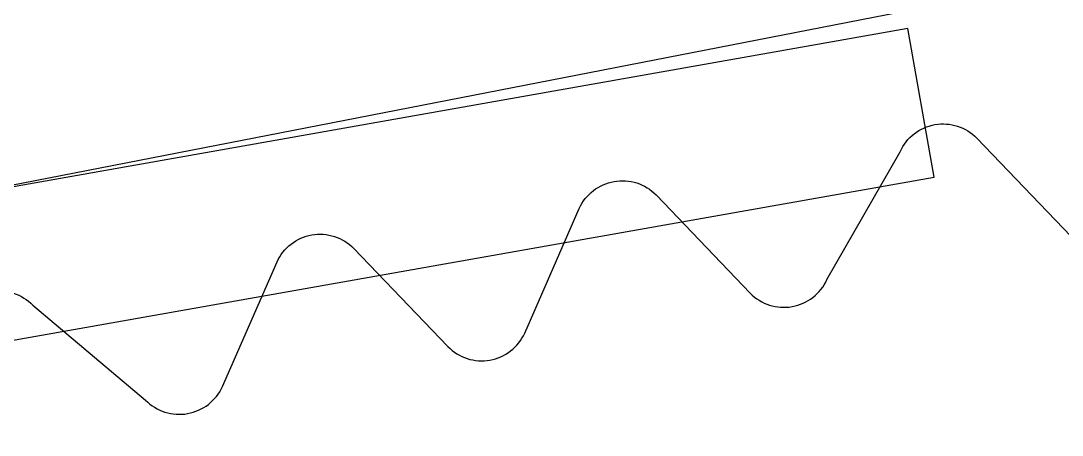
# Model space of a CAD drawing. Header units: millimetres. Extents: x -65527 to 8894748, y -37603 to 223697.
# Drawn here: x -31366.71 to -31359.99, y 101076.59 to 101079.27 of the extents above; entities that cross this region are included whole.
import ezdxf

# ---------------------------------------------------------------- set-up
doc = ezdxf.new("R2010")
doc.units = ezdxf.units.MM
doc.header["$LTSCALE"] = 10
doc.layers.add('Архитектура', color=251, linetype='Continuous')

msp = doc.modelspace()

# ---------------------------------------------------------------- linework, layer by layer
at = {"layer": 'Архитектура', "lineweight": 25, "transparency": 33554684}
msp.add_line((-29312.7544, 101478.8704), (-31367.4683, 101078.0702), dxfattribs=at)
msp.add_line((-29312.7544, 101478.8704), (-31367.4683, 101078.0702), dxfattribs=at)
msp.add_line((-29312.7544, 101478.8704), (-31367.4683, 101078.0702), dxfattribs=at)
msp.add_line((-29312.7544, 101478.8704), (-31367.4683, 101078.0702), dxfattribs=at)
msp.add_line((-29312.7544, 101478.8704), (-31367.4683, 101078.0702), dxfattribs=at)
msp.add_line((-29312.7544, 101478.8704), (-31367.4683, 101078.0702), dxfattribs=at)
msp.add_line((-29312.7544, 101478.8704), (-31367.4683, 101078.0702), dxfattribs=at)
msp.add_line((-29312.7544, 101478.8704), (-31367.4683, 101078.0702), dxfattribs=at)
msp.add_line((-29312.7544, 101478.8704), (-31367.4683, 101078.0702), dxfattribs=at)
msp.add_line((-29312.7544, 101478.8704), (-31367.4683, 101078.0702), dxfattribs=at)
msp.add_line((-29312.7544, 101478.8704), (-31367.4683, 101078.0702), dxfattribs=at)
msp.add_line((-29312.7544, 101478.8704), (-31367.4683, 101078.0702), dxfattribs=at)
msp.add_line((-29312.7544, 101478.8704), (-31367.4683, 101078.0702), dxfattribs=at)
msp.add_line((-29312.7544, 101478.8704), (-31367.4683, 101078.0702), dxfattribs=at)
msp.add_line((-29312.7544, 101478.8704), (-31367.4683, 101078.0702), dxfattribs=at)
msp.add_line((-29312.7544, 101478.8704), (-31367.4683, 101078.0702), dxfattribs=at)
msp.add_line((-29312.7544, 101478.8704), (-31367.4683, 101078.0702), dxfattribs=at)
msp.add_line((-29312.7544, 101478.8704), (-31367.4683, 101078.0702), dxfattribs=at)
msp.add_line((-29312.7544, 101478.8704), (-31367.4683, 101078.0702), dxfattribs=at)
msp.add_line((-29312.7544, 101478.8704), (-31367.4683, 101078.0702), dxfattribs=at)
msp.add_line((-29312.7544, 101478.8704), (-31367.4683, 101078.0702), dxfattribs=at)
msp.add_line((-29312.7544, 101478.8704), (-31367.4683, 101078.0702), dxfattribs=at)
msp.add_line((-29312.7544, 101478.8704), (-31367.4683, 101078.0702), dxfattribs=at)
msp.add_line((-29312.7544, 101478.8704), (-31367.4683, 101078.0702), dxfattribs=at)
msp.add_line((-29312.7544, 101478.8704), (-31367.4683, 101078.0702), dxfattribs=at)
msp.add_line((-29312.7544, 101478.8704), (-31367.4683, 101078.0702), dxfattribs=at)
msp.add_line((-29312.7544, 101478.8704), (-31367.4683, 101078.0702), dxfattribs=at)
msp.add_line((-29312.7544, 101478.8704), (-31367.4683, 101078.0702), dxfattribs=at)
msp.add_line((-29312.7544, 101478.8704), (-31367.4683, 101078.0702), dxfattribs=at)
msp.add_line((-29312.7544, 101478.8704), (-31367.4683, 101078.0702), dxfattribs=at)
msp.add_line((-29312.7544, 101478.8704), (-31367.4683, 101078.0702), dxfattribs=at)
msp.add_line((-29312.7544, 101478.8704), (-31367.4683, 101078.0702), dxfattribs=at)
msp.add_line((-29312.7544, 101478.8704), (-31367.4683, 101078.0702), dxfattribs=at)
msp.add_line((-29312.7544, 101478.8704), (-31367.4683, 101078.0702), dxfattribs=at)
msp.add_line((-29312.7544, 101478.8704), (-31367.4683, 101078.0702), dxfattribs=at)
msp.add_line((-29312.7544, 101478.8704), (-31367.4683, 101078.0702), dxfattribs=at)
msp.add_line((-29312.7544, 101478.8704), (-31367.4683, 101078.0702), dxfattribs=at)
msp.add_line((-29312.7544, 101478.8704), (-31367.4683, 101078.0702), dxfattribs=at)
msp.add_line((-29312.7544, 101478.8704), (-31367.4683, 101078.0702), dxfattribs=at)
msp.add_line((-29312.7544, 101478.8704), (-31367.4683, 101078.0702), dxfattribs=at)
msp.add_line((-29312.7544, 101478.8704), (-31367.4683, 101078.0702), dxfattribs=at)
msp.add_line((-29312.7544, 101478.8704), (-31367.4683, 101078.0702), dxfattribs=at)
msp.add_line((-29312.7544, 101478.8704), (-31367.4683, 101078.0702), dxfattribs=at)
msp.add_line((-29312.7544, 101478.8704), (-31367.4683, 101078.0702), dxfattribs=at)
msp.add_line((-29312.7544, 101478.8704), (-31367.4683, 101078.0702), dxfattribs=at)
msp.add_line((-29312.7544, 101478.8704), (-31367.4683, 101078.0702), dxfattribs=at)
msp.add_line((-29312.7544, 101478.8704), (-31367.4683, 101078.0702), dxfattribs=at)
msp.add_line((-29312.7544, 101478.8704), (-31367.4683, 101078.0702), dxfattribs=at)
msp.add_line((-29312.7544, 101478.8704), (-31367.4683, 101078.0702), dxfattribs=at)
msp.add_line((-29312.7544, 101478.8704), (-31367.4683, 101078.0702), dxfattribs=at)
msp.add_line((-29312.7544, 101478.8704), (-31367.4683, 101078.0702), dxfattribs=at)
msp.add_line((-29312.7544, 101478.8704), (-31367.4683, 101078.0702), dxfattribs=at)
msp.add_line((-29312.7544, 101478.8704), (-31367.4683, 101078.0702), dxfattribs=at)
msp.add_line((-29312.7544, 101478.8704), (-31367.4683, 101078.0702), dxfattribs=at)
msp.add_line((-29312.7544, 101478.8704), (-31367.4683, 101078.0702), dxfattribs=at)
msp.add_line((-29312.7544, 101478.8704), (-31367.4683, 101078.0702), dxfattribs=at)
msp.add_line((-29312.7544, 101478.8704), (-31367.4683, 101078.0702), dxfattribs=at)
msp.add_line((-29312.7544, 101478.8704), (-31367.4683, 101078.0702), dxfattribs=at)
msp.add_line((-29312.7544, 101478.8704), (-31367.4683, 101078.0702), dxfattribs=at)
msp.add_line((-29312.7544, 101478.8704), (-31367.4683, 101078.0702), dxfattribs=at)
msp.add_line((-29312.7544, 101478.8704), (-31367.4683, 101078.0702), dxfattribs=at)
msp.add_line((-29312.7544, 101478.8704), (-31367.4683, 101078.0702), dxfattribs=at)
msp.add_line((-29312.7544, 101478.8704), (-31367.4683, 101078.0702), dxfattribs=at)
msp.add_line((-29312.7544, 101478.8704), (-31367.4683, 101078.0702), dxfattribs=at)
msp.add_line((-29312.7544, 101478.8704), (-31367.4683, 101078.0702), dxfattribs=at)
msp.add_line((-29312.7544, 101478.8704), (-31367.4683, 101078.0702), dxfattribs=at)
msp.add_line((-29312.7544, 101478.8704), (-31367.4683, 101078.0702), dxfattribs=at)
msp.add_line((-29312.7544, 101478.8704), (-31367.4683, 101078.0702), dxfattribs=at)
msp.add_line((-29312.7544, 101478.8704), (-31367.4683, 101078.0702), dxfattribs=at)
msp.add_line((-29312.7544, 101478.8704), (-31367.4683, 101078.0702), dxfattribs=at)
msp.add_line((-29312.7544, 101478.8704), (-31367.4683, 101078.0702), dxfattribs=at)
msp.add_line((-29312.7544, 101478.8704), (-31367.4683, 101078.0702), dxfattribs=at)
msp.add_lwpolyline([(-31411.0961, 101069.3471), (-31360.8153, 101078.2587), (-31360.9855, 101079.2192), (-31411.2663, 101070.3075)], close=True, dxfattribs=at)
msp.add_lwpolyline([(-31411.0961, 101069.3471), (-31360.8153, 101078.2587), (-31360.9855, 101079.2192), (-31411.2663, 101070.3075)], close=True, dxfattribs=at)
msp.add_lwpolyline([(-31411.0961, 101069.3471), (-31360.8153, 101078.2587), (-31360.9855, 101079.2192), (-31411.2663, 101070.3075)], close=True, dxfattribs=at)
msp.add_lwpolyline([(-31411.0961, 101069.3471), (-31360.8153, 101078.2587), (-31360.9855, 101079.2192), (-31411.2663, 101070.3075)], close=True, dxfattribs=at)
msp.add_lwpolyline([(-31411.0961, 101069.3471), (-31360.8153, 101078.2587), (-31360.9855, 101079.2192), (-31411.2663, 101070.3075)], close=True, dxfattribs=at)
msp.add_lwpolyline([(-31411.0961, 101069.3471), (-31360.8153, 101078.2587), (-31360.9855, 101079.2192), (-31411.2663, 101070.3075)], close=True, dxfattribs=at)
msp.add_lwpolyline([(-31411.0961, 101069.3471), (-31360.8153, 101078.2587), (-31360.9855, 101079.2192), (-31411.2663, 101070.3075)], close=True, dxfattribs=at)
msp.add_lwpolyline([(-31411.0961, 101069.3471), (-31360.8153, 101078.2587), (-31360.9855, 101079.2192), (-31411.2663, 101070.3075)], close=True, dxfattribs=at)
msp.add_lwpolyline([(-31411.0961, 101069.3471), (-31360.8153, 101078.2587), (-31360.9855, 101079.2192), (-31411.2663, 101070.3075)], close=True, dxfattribs=at)
msp.add_lwpolyline([(-31411.0961, 101069.3471), (-31360.8153, 101078.2587), (-31360.9855, 101079.2192), (-31411.2663, 101070.3075)], close=True, dxfattribs=at)
msp.add_lwpolyline([(-31411.0961, 101069.3471), (-31360.8153, 101078.2587), (-31360.9855, 101079.2192), (-31411.2663, 101070.3075)], close=True, dxfattribs=at)
msp.add_lwpolyline([(-31411.0961, 101069.3471), (-31360.8153, 101078.2587), (-31360.9855, 101079.2192), (-31411.2663, 101070.3075)], close=True, dxfattribs=at)
msp.add_lwpolyline([(-31411.0961, 101069.3471), (-31360.8153, 101078.2587), (-31360.9855, 101079.2192), (-31411.2663, 101070.3075)], close=True, dxfattribs=at)
msp.add_lwpolyline([(-31411.0961, 101069.3471), (-31360.8153, 101078.2587), (-31360.9855, 101079.2192), (-31411.2663, 101070.3075)], close=True, dxfattribs=at)
msp.add_lwpolyline([(-31411.0961, 101069.3471), (-31360.8153, 101078.2587), (-31360.9855, 101079.2192), (-31411.2663, 101070.3075)], close=True, dxfattribs=at)
msp.add_lwpolyline([(-31411.0961, 101069.3471), (-31360.8153, 101078.2587), (-31360.9855, 101079.2192), (-31411.2663, 101070.3075)], close=True, dxfattribs=at)
msp.add_lwpolyline([(-31411.0961, 101069.3471), (-31360.8153, 101078.2587), (-31360.9855, 101079.2192), (-31411.2663, 101070.3075)], close=True, dxfattribs=at)
msp.add_lwpolyline([(-31411.0961, 101069.3471), (-31360.8153, 101078.2587), (-31360.9855, 101079.2192), (-31411.2663, 101070.3075)], close=True, dxfattribs=at)
msp.add_lwpolyline([(-31411.0961, 101069.3471), (-31360.8153, 101078.2587), (-31360.9855, 101079.2192), (-31411.2663, 101070.3075)], close=True, dxfattribs=at)
msp.add_lwpolyline([(-31411.0961, 101069.3471), (-31360.8153, 101078.2587), (-31360.9855, 101079.2192), (-31411.2663, 101070.3075)], close=True, dxfattribs=at)
msp.add_lwpolyline([(-31411.0961, 101069.3471), (-31360.8153, 101078.2587), (-31360.9855, 101079.2192), (-31411.2663, 101070.3075)], close=True, dxfattribs=at)
msp.add_lwpolyline([(-31411.0961, 101069.3471), (-31360.8153, 101078.2587), (-31360.9855, 101079.2192), (-31411.2663, 101070.3075)], close=True, dxfattribs=at)
msp.add_lwpolyline([(-31411.0961, 101069.3471), (-31360.8153, 101078.2587), (-31360.9855, 101079.2192), (-31411.2663, 101070.3075)], close=True, dxfattribs=at)
msp.add_lwpolyline([(-31411.0961, 101069.3471), (-31360.8153, 101078.2587), (-31360.9855, 101079.2192), (-31411.2663, 101070.3075)], close=True, dxfattribs=at)
msp.add_lwpolyline([(-31411.0961, 101069.3471), (-31360.8153, 101078.2587), (-31360.9855, 101079.2192), (-31411.2663, 101070.3075)], close=True, dxfattribs=at)
msp.add_lwpolyline([(-31411.0961, 101069.3471), (-31360.8153, 101078.2587), (-31360.9855, 101079.2192), (-31411.2663, 101070.3075)], close=True, dxfattribs=at)
msp.add_lwpolyline([(-31411.0961, 101069.3471), (-31360.8153, 101078.2587), (-31360.9855, 101079.2192), (-31411.2663, 101070.3075)], close=True, dxfattribs=at)
msp.add_lwpolyline([(-31411.0961, 101069.3471), (-31360.8153, 101078.2587), (-31360.9855, 101079.2192), (-31411.2663, 101070.3075)], close=True, dxfattribs=at)
msp.add_lwpolyline([(-31411.0961, 101069.3471), (-31360.8153, 101078.2587), (-31360.9855, 101079.2192), (-31411.2663, 101070.3075)], close=True, dxfattribs=at)
msp.add_lwpolyline([(-31411.0961, 101069.3471), (-31360.8153, 101078.2587), (-31360.9855, 101079.2192), (-31411.2663, 101070.3075)], close=True, dxfattribs=at)
msp.add_lwpolyline([(-31411.0961, 101069.3471), (-31360.8153, 101078.2587), (-31360.9855, 101079.2192), (-31411.2663, 101070.3075)], close=True, dxfattribs=at)
msp.add_lwpolyline([(-31411.0961, 101069.3471), (-31360.8153, 101078.2587), (-31360.9855, 101079.2192), (-31411.2663, 101070.3075)], close=True, dxfattribs=at)
msp.add_lwpolyline([(-31411.0961, 101069.3471), (-31360.8153, 101078.2587), (-31360.9855, 101079.2192), (-31411.2663, 101070.3075)], close=True, dxfattribs=at)
msp.add_lwpolyline([(-31411.0961, 101069.3471), (-31360.8153, 101078.2587), (-31360.9855, 101079.2192), (-31411.2663, 101070.3075)], close=True, dxfattribs=at)
msp.add_lwpolyline([(-31411.0961, 101069.3471), (-31360.8153, 101078.2587), (-31360.9855, 101079.2192), (-31411.2663, 101070.3075)], close=True, dxfattribs=at)
msp.add_lwpolyline([(-31411.0961, 101069.3471), (-31360.8153, 101078.2587), (-31360.9855, 101079.2192), (-31411.2663, 101070.3075)], close=True, dxfattribs=at)
msp.add_lwpolyline([(-31411.0961, 101069.3471), (-31360.8153, 101078.2587), (-31360.9855, 101079.2192), (-31411.2663, 101070.3075)], close=True, dxfattribs=at)
msp.add_lwpolyline([(-31411.0961, 101069.3471), (-31360.8153, 101078.2587), (-31360.9855, 101079.2192), (-31411.2663, 101070.3075)], close=True, dxfattribs=at)
msp.add_lwpolyline([(-31411.0961, 101069.3471), (-31360.8153, 101078.2587), (-31360.9855, 101079.2192), (-31411.2663, 101070.3075)], close=True, dxfattribs=at)
msp.add_lwpolyline([(-31411.0961, 101069.3471), (-31360.8153, 101078.2587), (-31360.9855, 101079.2192), (-31411.2663, 101070.3075)], close=True, dxfattribs=at)
msp.add_lwpolyline([(-31411.0961, 101069.3471), (-31360.8153, 101078.2587), (-31360.9855, 101079.2192), (-31411.2663, 101070.3075)], close=True, dxfattribs=at)
msp.add_lwpolyline([(-31411.0961, 101069.3471), (-31360.8153, 101078.2587), (-31360.9855, 101079.2192), (-31411.2663, 101070.3075)], close=True, dxfattribs=at)
msp.add_lwpolyline([(-31411.0961, 101069.3471), (-31360.8153, 101078.2587), (-31360.9855, 101079.2192), (-31411.2663, 101070.3075)], close=True, dxfattribs=at)
msp.add_lwpolyline([(-31411.0961, 101069.3471), (-31360.8153, 101078.2587), (-31360.9855, 101079.2192), (-31411.2663, 101070.3075)], close=True, dxfattribs=at)
msp.add_lwpolyline([(-31411.0961, 101069.3471), (-31360.8153, 101078.2587), (-31360.9855, 101079.2192), (-31411.2663, 101070.3075)], close=True, dxfattribs=at)
msp.add_lwpolyline([(-31411.0961, 101069.3471), (-31360.8153, 101078.2587), (-31360.9855, 101079.2192), (-31411.2663, 101070.3075)], close=True, dxfattribs=at)
msp.add_lwpolyline([(-31411.0961, 101069.3471), (-31360.8153, 101078.2587), (-31360.9855, 101079.2192), (-31411.2663, 101070.3075)], close=True, dxfattribs=at)
msp.add_lwpolyline([(-31411.0961, 101069.3471), (-31360.8153, 101078.2587), (-31360.9855, 101079.2192), (-31411.2663, 101070.3075)], close=True, dxfattribs=at)
msp.add_lwpolyline([(-31411.0961, 101069.3471), (-31360.8153, 101078.2587), (-31360.9855, 101079.2192), (-31411.2663, 101070.3075)], close=True, dxfattribs=at)
msp.add_lwpolyline([(-31411.0961, 101069.3471), (-31360.8153, 101078.2587), (-31360.9855, 101079.2192), (-31411.2663, 101070.3075)], close=True, dxfattribs=at)
msp.add_lwpolyline([(-31411.0961, 101069.3471), (-31360.8153, 101078.2587), (-31360.9855, 101079.2192), (-31411.2663, 101070.3075)], close=True, dxfattribs=at)
msp.add_lwpolyline([(-31411.0961, 101069.3471), (-31360.8153, 101078.2587), (-31360.9855, 101079.2192), (-31411.2663, 101070.3075)], close=True, dxfattribs=at)
msp.add_lwpolyline([(-31411.0961, 101069.3471), (-31360.8153, 101078.2587), (-31360.9855, 101079.2192), (-31411.2663, 101070.3075)], close=True, dxfattribs=at)
msp.add_lwpolyline([(-31411.0961, 101069.3471), (-31360.8153, 101078.2587), (-31360.9855, 101079.2192), (-31411.2663, 101070.3075)], close=True, dxfattribs=at)
msp.add_lwpolyline([(-31411.0961, 101069.3471), (-31360.8153, 101078.2587), (-31360.9855, 101079.2192), (-31411.2663, 101070.3075)], close=True, dxfattribs=at)
msp.add_lwpolyline([(-31411.0961, 101069.3471), (-31360.8153, 101078.2587), (-31360.9855, 101079.2192), (-31411.2663, 101070.3075)], close=True, dxfattribs=at)
msp.add_lwpolyline([(-31411.0961, 101069.3471), (-31360.8153, 101078.2587), (-31360.9855, 101079.2192), (-31411.2663, 101070.3075)], close=True, dxfattribs=at)
msp.add_lwpolyline([(-31411.0961, 101069.3471), (-31360.8153, 101078.2587), (-31360.9855, 101079.2192), (-31411.2663, 101070.3075)], close=True, dxfattribs=at)
msp.add_lwpolyline([(-31411.0961, 101069.3471), (-31360.8153, 101078.2587), (-31360.9855, 101079.2192), (-31411.2663, 101070.3075)], close=True, dxfattribs=at)
msp.add_lwpolyline([(-31411.0961, 101069.3471), (-31360.8153, 101078.2587), (-31360.9855, 101079.2192), (-31411.2663, 101070.3075)], close=True, dxfattribs=at)
msp.add_lwpolyline([(-31411.0961, 101069.3471), (-31360.8153, 101078.2587), (-31360.9855, 101079.2192), (-31411.2663, 101070.3075)], close=True, dxfattribs=at)
msp.add_lwpolyline([(-31411.0961, 101069.3471), (-31360.8153, 101078.2587), (-31360.9855, 101079.2192), (-31411.2663, 101070.3075)], close=True, dxfattribs=at)
msp.add_lwpolyline([(-31411.0961, 101069.3471), (-31360.8153, 101078.2587), (-31360.9855, 101079.2192), (-31411.2663, 101070.3075)], close=True, dxfattribs=at)
msp.add_lwpolyline([(-31411.0961, 101069.3471), (-31360.8153, 101078.2587), (-31360.9855, 101079.2192), (-31411.2663, 101070.3075)], close=True, dxfattribs=at)
msp.add_lwpolyline([(-31411.0961, 101069.3471), (-31360.8153, 101078.2587), (-31360.9855, 101079.2192), (-31411.2663, 101070.3075)], close=True, dxfattribs=at)
msp.add_lwpolyline([(-31411.0961, 101069.3471), (-31360.8153, 101078.2587), (-31360.9855, 101079.2192), (-31411.2663, 101070.3075)], close=True, dxfattribs=at)
msp.add_lwpolyline([(-31411.0961, 101069.3471), (-31360.8153, 101078.2587), (-31360.9855, 101079.2192), (-31411.2663, 101070.3075)], close=True, dxfattribs=at)
msp.add_lwpolyline([(-31411.0961, 101069.3471), (-31360.8153, 101078.2587), (-31360.9855, 101079.2192), (-31411.2663, 101070.3075)], close=True, dxfattribs=at)
msp.add_lwpolyline([(-31411.0961, 101069.3471), (-31360.8153, 101078.2587), (-31360.9855, 101079.2192), (-31411.2663, 101070.3075)], close=True, dxfattribs=at)
msp.add_lwpolyline([(-31411.0961, 101069.3471), (-31360.8153, 101078.2587), (-31360.9855, 101079.2192), (-31411.2663, 101070.3075)], close=True, dxfattribs=at)
msp.add_lwpolyline([(-31411.0961, 101069.3471), (-31360.8153, 101078.2587), (-31360.9855, 101079.2192), (-31411.2663, 101070.3075)], close=True, dxfattribs=at)
msp.add_lwpolyline([(-31411.0961, 101069.3471), (-31360.8153, 101078.2587), (-31360.9855, 101079.2192), (-31411.2663, 101070.3075)], close=True, dxfattribs=at)
msp.add_lwpolyline([(-31367.1299, 101077.3429, -0.527868), (-31366.6343, 101077.4308), (-31365.9064, 101076.8169, 0.527868), (-31365.4108, 101076.9047), (-31365.0583, 101077.7101, -0.527868), (-31364.5627, 101077.798), (-31363.9549, 101077.1628, 0.527868), (-31363.4593, 101077.2506), (-31363.1067, 101078.056, -0.527868), (-31362.6111, 101078.1438), (-31362.0033, 101077.5086, 0.527868), (-31361.5077, 101077.5965), (-31361.0351, 101078.4232, -0.527868), (-31360.5395, 101078.511), (-31359.9316, 101077.8758, 0.527868)], format="xyb", dxfattribs=at)
msp.add_lwpolyline([(-31367.1299, 101077.3429, -0.527868), (-31366.6343, 101077.4308), (-31365.9064, 101076.8169, 0.527868), (-31365.4108, 101076.9047), (-31365.0583, 101077.7101, -0.527868), (-31364.5627, 101077.798), (-31363.9549, 101077.1628, 0.527868), (-31363.4593, 101077.2506), (-31363.1067, 101078.056, -0.527868), (-31362.6111, 101078.1438), (-31362.0033, 101077.5086, 0.527868), (-31361.5077, 101077.5965), (-31361.0351, 101078.4232, -0.527868), (-31360.5395, 101078.511), (-31359.9316, 101077.8758, 0.527868)], format="xyb", dxfattribs=at)
msp.add_lwpolyline([(-31367.1299, 101077.3429, -0.527868), (-31366.6343, 101077.4308), (-31365.9064, 101076.8169, 0.527868), (-31365.4108, 101076.9047), (-31365.0583, 101077.7101, -0.527868), (-31364.5627, 101077.798), (-31363.9549, 101077.1628, 0.527868), (-31363.4593, 101077.2506), (-31363.1067, 101078.056, -0.527868), (-31362.6111, 101078.1438), (-31362.0033, 101077.5086, 0.527868), (-31361.5077, 101077.5965), (-31361.0351, 101078.4232, -0.527868), (-31360.5395, 101078.511), (-31359.9316, 101077.8758, 0.527868)], format="xyb", dxfattribs=at)
msp.add_lwpolyline([(-31367.1299, 101077.3429, -0.527868), (-31366.6343, 101077.4308), (-31365.9064, 101076.8169, 0.527868), (-31365.4108, 101076.9047), (-31365.0583, 101077.7101, -0.527868), (-31364.5627, 101077.798), (-31363.9549, 101077.1628, 0.527868), (-31363.4593, 101077.2506), (-31363.1067, 101078.056, -0.527868), (-31362.6111, 101078.1438), (-31362.0033, 101077.5086, 0.527868), (-31361.5077, 101077.5965), (-31361.0351, 101078.4232, -0.527868), (-31360.5395, 101078.511), (-31359.9316, 101077.8758, 0.527868)], format="xyb", dxfattribs=at)
msp.add_lwpolyline([(-31367.1299, 101077.3429, -0.527868), (-31366.6343, 101077.4308), (-31365.9064, 101076.8169, 0.527868), (-31365.4108, 101076.9047), (-31365.0583, 101077.7101, -0.527868), (-31364.5627, 101077.798), (-31363.9549, 101077.1628, 0.527868), (-31363.4593, 101077.2506), (-31363.1067, 101078.056, -0.527868), (-31362.6111, 101078.1438), (-31362.0033, 101077.5086, 0.527868), (-31361.5077, 101077.5965), (-31361.0351, 101078.4232, -0.527868), (-31360.5395, 101078.511), (-31359.9316, 101077.8758, 0.527868)], format="xyb", dxfattribs=at)
msp.add_lwpolyline([(-31367.1299, 101077.3429, -0.527868), (-31366.6343, 101077.4308), (-31365.9064, 101076.8169, 0.527868), (-31365.4108, 101076.9047), (-31365.0583, 101077.7101, -0.527868), (-31364.5627, 101077.798), (-31363.9549, 101077.1628, 0.527868), (-31363.4593, 101077.2506), (-31363.1067, 101078.056, -0.527868), (-31362.6111, 101078.1438), (-31362.0033, 101077.5086, 0.527868), (-31361.5077, 101077.5965), (-31361.0351, 101078.4232, -0.527868), (-31360.5395, 101078.511), (-31359.9316, 101077.8758, 0.527868)], format="xyb", dxfattribs=at)
msp.add_lwpolyline([(-31367.1299, 101077.3429, -0.527868), (-31366.6343, 101077.4308), (-31365.9064, 101076.8169, 0.527868), (-31365.4108, 101076.9047), (-31365.0583, 101077.7101, -0.527868), (-31364.5627, 101077.798), (-31363.9549, 101077.1628, 0.527868), (-31363.4593, 101077.2506), (-31363.1067, 101078.056, -0.527868), (-31362.6111, 101078.1438), (-31362.0033, 101077.5086, 0.527868), (-31361.5077, 101077.5965), (-31361.0351, 101078.4232, -0.527868), (-31360.5395, 101078.511), (-31359.9316, 101077.8758, 0.527868)], format="xyb", dxfattribs=at)
msp.add_lwpolyline([(-31367.1299, 101077.3429, -0.527868), (-31366.6343, 101077.4308), (-31365.9064, 101076.8169, 0.527868), (-31365.4108, 101076.9047), (-31365.0583, 101077.7101, -0.527868), (-31364.5627, 101077.798), (-31363.9549, 101077.1628, 0.527868), (-31363.4593, 101077.2506), (-31363.1067, 101078.056, -0.527868), (-31362.6111, 101078.1438), (-31362.0033, 101077.5086, 0.527868), (-31361.5077, 101077.5965), (-31361.0351, 101078.4232, -0.527868), (-31360.5395, 101078.511), (-31359.9316, 101077.8758, 0.527868)], format="xyb", dxfattribs=at)
msp.add_lwpolyline([(-31367.1299, 101077.3429, -0.527868), (-31366.6343, 101077.4308), (-31365.9064, 101076.8169, 0.527868), (-31365.4108, 101076.9047), (-31365.0583, 101077.7101, -0.527868), (-31364.5627, 101077.798), (-31363.9549, 101077.1628, 0.527868), (-31363.4593, 101077.2506), (-31363.1067, 101078.056, -0.527868), (-31362.6111, 101078.1438), (-31362.0033, 101077.5086, 0.527868), (-31361.5077, 101077.5965), (-31361.0351, 101078.4232, -0.527868), (-31360.5395, 101078.511), (-31359.9316, 101077.8758, 0.527868)], format="xyb", dxfattribs=at)
msp.add_lwpolyline([(-31367.1299, 101077.3429, -0.527868), (-31366.6343, 101077.4308), (-31365.9064, 101076.8169, 0.527868), (-31365.4108, 101076.9047), (-31365.0583, 101077.7101, -0.527868), (-31364.5627, 101077.798), (-31363.9549, 101077.1628, 0.527868), (-31363.4593, 101077.2506), (-31363.1067, 101078.056, -0.527868), (-31362.6111, 101078.1438), (-31362.0033, 101077.5086, 0.527868), (-31361.5077, 101077.5965), (-31361.0351, 101078.4232, -0.527868), (-31360.5395, 101078.511), (-31359.9316, 101077.8758, 0.527868)], format="xyb", dxfattribs=at)
msp.add_lwpolyline([(-31367.1299, 101077.3429, -0.527868), (-31366.6343, 101077.4308), (-31365.9064, 101076.8169, 0.527868), (-31365.4108, 101076.9047), (-31365.0583, 101077.7101, -0.527868), (-31364.5627, 101077.798), (-31363.9549, 101077.1628, 0.527868), (-31363.4593, 101077.2506), (-31363.1067, 101078.056, -0.527868), (-31362.6111, 101078.1438), (-31362.0033, 101077.5086, 0.527868), (-31361.5077, 101077.5965), (-31361.0351, 101078.4232, -0.527868), (-31360.5395, 101078.511), (-31359.9316, 101077.8758, 0.527868)], format="xyb", dxfattribs=at)
msp.add_lwpolyline([(-31367.1299, 101077.3429, -0.527868), (-31366.6343, 101077.4308), (-31365.9064, 101076.8169, 0.527868), (-31365.4108, 101076.9047), (-31365.0583, 101077.7101, -0.527868), (-31364.5627, 101077.798), (-31363.9549, 101077.1628, 0.527868), (-31363.4593, 101077.2506), (-31363.1067, 101078.056, -0.527868), (-31362.6111, 101078.1438), (-31362.0033, 101077.5086, 0.527868), (-31361.5077, 101077.5965), (-31361.0351, 101078.4232, -0.527868), (-31360.5395, 101078.511), (-31359.9316, 101077.8758, 0.527868)], format="xyb", dxfattribs=at)
msp.add_lwpolyline([(-31367.1299, 101077.3429, -0.527868), (-31366.6343, 101077.4308), (-31365.9064, 101076.8169, 0.527868), (-31365.4108, 101076.9047), (-31365.0583, 101077.7101, -0.527868), (-31364.5627, 101077.798), (-31363.9549, 101077.1628, 0.527868), (-31363.4593, 101077.2506), (-31363.1067, 101078.056, -0.527868), (-31362.6111, 101078.1438), (-31362.0033, 101077.5086, 0.527868), (-31361.5077, 101077.5965), (-31361.0351, 101078.4232, -0.527868), (-31360.5395, 101078.511), (-31359.9316, 101077.8758, 0.527868)], format="xyb", dxfattribs=at)
msp.add_lwpolyline([(-31367.1299, 101077.3429, -0.527868), (-31366.6343, 101077.4308), (-31365.9064, 101076.8169, 0.527868), (-31365.4108, 101076.9047), (-31365.0583, 101077.7101, -0.527868), (-31364.5627, 101077.798), (-31363.9549, 101077.1628, 0.527868), (-31363.4593, 101077.2506), (-31363.1067, 101078.056, -0.527868), (-31362.6111, 101078.1438), (-31362.0033, 101077.5086, 0.527868), (-31361.5077, 101077.5965), (-31361.0351, 101078.4232, -0.527868), (-31360.5395, 101078.511), (-31359.9316, 101077.8758, 0.527868)], format="xyb", dxfattribs=at)
msp.add_lwpolyline([(-31367.1299, 101077.3429, -0.527868), (-31366.6343, 101077.4308), (-31365.9064, 101076.8169, 0.527868), (-31365.4108, 101076.9047), (-31365.0583, 101077.7101, -0.527868), (-31364.5627, 101077.798), (-31363.9549, 101077.1628, 0.527868), (-31363.4593, 101077.2506), (-31363.1067, 101078.056, -0.527868), (-31362.6111, 101078.1438), (-31362.0033, 101077.5086, 0.527868), (-31361.5077, 101077.5965), (-31361.0351, 101078.4232, -0.527868), (-31360.5395, 101078.511), (-31359.9316, 101077.8758, 0.527868)], format="xyb", dxfattribs=at)
msp.add_lwpolyline([(-31367.1299, 101077.3429, -0.527868), (-31366.6343, 101077.4308), (-31365.9064, 101076.8169, 0.527868), (-31365.4108, 101076.9047), (-31365.0583, 101077.7101, -0.527868), (-31364.5627, 101077.798), (-31363.9549, 101077.1628, 0.527868), (-31363.4593, 101077.2506), (-31363.1067, 101078.056, -0.527868), (-31362.6111, 101078.1438), (-31362.0033, 101077.5086, 0.527868), (-31361.5077, 101077.5965), (-31361.0351, 101078.4232, -0.527868), (-31360.5395, 101078.511), (-31359.9316, 101077.8758, 0.527868)], format="xyb", dxfattribs=at)
msp.add_lwpolyline([(-31367.1299, 101077.3429, -0.527868), (-31366.6343, 101077.4308), (-31365.9064, 101076.8169, 0.527868), (-31365.4108, 101076.9047), (-31365.0583, 101077.7101, -0.527868), (-31364.5627, 101077.798), (-31363.9549, 101077.1628, 0.527868), (-31363.4593, 101077.2506), (-31363.1067, 101078.056, -0.527868), (-31362.6111, 101078.1438), (-31362.0033, 101077.5086, 0.527868), (-31361.5077, 101077.5965), (-31361.0351, 101078.4232, -0.527868), (-31360.5395, 101078.511), (-31359.9316, 101077.8758, 0.527868)], format="xyb", dxfattribs=at)
msp.add_lwpolyline([(-31367.1299, 101077.3429, -0.527868), (-31366.6343, 101077.4308), (-31365.9064, 101076.8169, 0.527868), (-31365.4108, 101076.9047), (-31365.0583, 101077.7101, -0.527868), (-31364.5627, 101077.798), (-31363.9549, 101077.1628, 0.527868), (-31363.4593, 101077.2506), (-31363.1067, 101078.056, -0.527868), (-31362.6111, 101078.1438), (-31362.0033, 101077.5086, 0.527868), (-31361.5077, 101077.5965), (-31361.0351, 101078.4232, -0.527868), (-31360.5395, 101078.511), (-31359.9316, 101077.8758, 0.527868)], format="xyb", dxfattribs=at)
msp.add_lwpolyline([(-31367.1299, 101077.3429, -0.527868), (-31366.6343, 101077.4308), (-31365.9064, 101076.8169, 0.527868), (-31365.4108, 101076.9047), (-31365.0583, 101077.7101, -0.527868), (-31364.5627, 101077.798), (-31363.9549, 101077.1628, 0.527868), (-31363.4593, 101077.2506), (-31363.1067, 101078.056, -0.527868), (-31362.6111, 101078.1438), (-31362.0033, 101077.5086, 0.527868), (-31361.5077, 101077.5965), (-31361.0351, 101078.4232, -0.527868), (-31360.5395, 101078.511), (-31359.9316, 101077.8758, 0.527868)], format="xyb", dxfattribs=at)
msp.add_lwpolyline([(-31367.1299, 101077.3429, -0.527868), (-31366.6343, 101077.4308), (-31365.9064, 101076.8169, 0.527868), (-31365.4108, 101076.9047), (-31365.0583, 101077.7101, -0.527868), (-31364.5627, 101077.798), (-31363.9549, 101077.1628, 0.527868), (-31363.4593, 101077.2506), (-31363.1067, 101078.056, -0.527868), (-31362.6111, 101078.1438), (-31362.0033, 101077.5086, 0.527868), (-31361.5077, 101077.5965), (-31361.0351, 101078.4232, -0.527868), (-31360.5395, 101078.511), (-31359.9316, 101077.8758, 0.527868)], format="xyb", dxfattribs=at)
msp.add_lwpolyline([(-31367.1299, 101077.3429, -0.527868), (-31366.6343, 101077.4308), (-31365.9064, 101076.8169, 0.527868), (-31365.4108, 101076.9047), (-31365.0583, 101077.7101, -0.527868), (-31364.5627, 101077.798), (-31363.9549, 101077.1628, 0.527868), (-31363.4593, 101077.2506), (-31363.1067, 101078.056, -0.527868), (-31362.6111, 101078.1438), (-31362.0033, 101077.5086, 0.527868), (-31361.5077, 101077.5965), (-31361.0351, 101078.4232, -0.527868), (-31360.5395, 101078.511), (-31359.9316, 101077.8758, 0.527868)], format="xyb", dxfattribs=at)
msp.add_lwpolyline([(-31367.1299, 101077.3429, -0.527868), (-31366.6343, 101077.4308), (-31365.9064, 101076.8169, 0.527868), (-31365.4108, 101076.9047), (-31365.0583, 101077.7101, -0.527868), (-31364.5627, 101077.798), (-31363.9549, 101077.1628, 0.527868), (-31363.4593, 101077.2506), (-31363.1067, 101078.056, -0.527868), (-31362.6111, 101078.1438), (-31362.0033, 101077.5086, 0.527868), (-31361.5077, 101077.5965), (-31361.0351, 101078.4232, -0.527868), (-31360.5395, 101078.511), (-31359.9316, 101077.8758, 0.527868)], format="xyb", dxfattribs=at)
msp.add_lwpolyline([(-31367.1299, 101077.3429, -0.527868), (-31366.6343, 101077.4308), (-31365.9064, 101076.8169, 0.527868), (-31365.4108, 101076.9047), (-31365.0583, 101077.7101, -0.527868), (-31364.5627, 101077.798), (-31363.9549, 101077.1628, 0.527868), (-31363.4593, 101077.2506), (-31363.1067, 101078.056, -0.527868), (-31362.6111, 101078.1438), (-31362.0033, 101077.5086, 0.527868), (-31361.5077, 101077.5965), (-31361.0351, 101078.4232, -0.527868), (-31360.5395, 101078.511), (-31359.9316, 101077.8758, 0.527868)], format="xyb", dxfattribs=at)
msp.add_lwpolyline([(-31367.1299, 101077.3429, -0.527868), (-31366.6343, 101077.4308), (-31365.9064, 101076.8169, 0.527868), (-31365.4108, 101076.9047), (-31365.0583, 101077.7101, -0.527868), (-31364.5627, 101077.798), (-31363.9549, 101077.1628, 0.527868), (-31363.4593, 101077.2506), (-31363.1067, 101078.056, -0.527868), (-31362.6111, 101078.1438), (-31362.0033, 101077.5086, 0.527868), (-31361.5077, 101077.5965), (-31361.0351, 101078.4232, -0.527868), (-31360.5395, 101078.511), (-31359.9316, 101077.8758, 0.527868)], format="xyb", dxfattribs=at)
msp.add_lwpolyline([(-31367.1299, 101077.3429, -0.527868), (-31366.6343, 101077.4308), (-31365.9064, 101076.8169, 0.527868), (-31365.4108, 101076.9047), (-31365.0583, 101077.7101, -0.527868), (-31364.5627, 101077.798), (-31363.9549, 101077.1628, 0.527868), (-31363.4593, 101077.2506), (-31363.1067, 101078.056, -0.527868), (-31362.6111, 101078.1438), (-31362.0033, 101077.5086, 0.527868), (-31361.5077, 101077.5965), (-31361.0351, 101078.4232, -0.527868), (-31360.5395, 101078.511), (-31359.9316, 101077.8758, 0.527868)], format="xyb", dxfattribs=at)
msp.add_lwpolyline([(-31367.1299, 101077.3429, -0.527868), (-31366.6343, 101077.4308), (-31365.9064, 101076.8169, 0.527868), (-31365.4108, 101076.9047), (-31365.0583, 101077.7101, -0.527868), (-31364.5627, 101077.798), (-31363.9549, 101077.1628, 0.527868), (-31363.4593, 101077.2506), (-31363.1067, 101078.056, -0.527868), (-31362.6111, 101078.1438), (-31362.0033, 101077.5086, 0.527868), (-31361.5077, 101077.5965), (-31361.0351, 101078.4232, -0.527868), (-31360.5395, 101078.511), (-31359.9316, 101077.8758, 0.527868)], format="xyb", dxfattribs=at)
msp.add_lwpolyline([(-31367.1299, 101077.3429, -0.527868), (-31366.6343, 101077.4308), (-31365.9064, 101076.8169, 0.527868), (-31365.4108, 101076.9047), (-31365.0583, 101077.7101, -0.527868), (-31364.5627, 101077.798), (-31363.9549, 101077.1628, 0.527868), (-31363.4593, 101077.2506), (-31363.1067, 101078.056, -0.527868), (-31362.6111, 101078.1438), (-31362.0033, 101077.5086, 0.527868), (-31361.5077, 101077.5965), (-31361.0351, 101078.4232, -0.527868), (-31360.5395, 101078.511), (-31359.9316, 101077.8758, 0.527868)], format="xyb", dxfattribs=at)
msp.add_lwpolyline([(-31367.1299, 101077.3429, -0.527868), (-31366.6343, 101077.4308), (-31365.9064, 101076.8169, 0.527868), (-31365.4108, 101076.9047), (-31365.0583, 101077.7101, -0.527868), (-31364.5627, 101077.798), (-31363.9549, 101077.1628, 0.527868), (-31363.4593, 101077.2506), (-31363.1067, 101078.056, -0.527868), (-31362.6111, 101078.1438), (-31362.0033, 101077.5086, 0.527868), (-31361.5077, 101077.5965), (-31361.0351, 101078.4232, -0.527868), (-31360.5395, 101078.511), (-31359.9316, 101077.8758, 0.527868)], format="xyb", dxfattribs=at)
msp.add_lwpolyline([(-31367.1299, 101077.3429, -0.527868), (-31366.6343, 101077.4308), (-31365.9064, 101076.8169, 0.527868), (-31365.4108, 101076.9047), (-31365.0583, 101077.7101, -0.527868), (-31364.5627, 101077.798), (-31363.9549, 101077.1628, 0.527868), (-31363.4593, 101077.2506), (-31363.1067, 101078.056, -0.527868), (-31362.6111, 101078.1438), (-31362.0033, 101077.5086, 0.527868), (-31361.5077, 101077.5965), (-31361.0351, 101078.4232, -0.527868), (-31360.5395, 101078.511), (-31359.9316, 101077.8758, 0.527868)], format="xyb", dxfattribs=at)
msp.add_lwpolyline([(-31367.1299, 101077.3429, -0.527868), (-31366.6343, 101077.4308), (-31365.9064, 101076.8169, 0.527868), (-31365.4108, 101076.9047), (-31365.0583, 101077.7101, -0.527868), (-31364.5627, 101077.798), (-31363.9549, 101077.1628, 0.527868), (-31363.4593, 101077.2506), (-31363.1067, 101078.056, -0.527868), (-31362.6111, 101078.1438), (-31362.0033, 101077.5086, 0.527868), (-31361.5077, 101077.5965), (-31361.0351, 101078.4232, -0.527868), (-31360.5395, 101078.511), (-31359.9316, 101077.8758, 0.527868)], format="xyb", dxfattribs=at)
msp.add_lwpolyline([(-31367.1299, 101077.3429, -0.527868), (-31366.6343, 101077.4308), (-31365.9064, 101076.8169, 0.527868), (-31365.4108, 101076.9047), (-31365.0583, 101077.7101, -0.527868), (-31364.5627, 101077.798), (-31363.9549, 101077.1628, 0.527868), (-31363.4593, 101077.2506), (-31363.1067, 101078.056, -0.527868), (-31362.6111, 101078.1438), (-31362.0033, 101077.5086, 0.527868), (-31361.5077, 101077.5965), (-31361.0351, 101078.4232, -0.527868), (-31360.5395, 101078.511), (-31359.9316, 101077.8758, 0.527868)], format="xyb", dxfattribs=at)
msp.add_lwpolyline([(-31367.1299, 101077.3429, -0.527868), (-31366.6343, 101077.4308), (-31365.9064, 101076.8169, 0.527868), (-31365.4108, 101076.9047), (-31365.0583, 101077.7101, -0.527868), (-31364.5627, 101077.798), (-31363.9549, 101077.1628, 0.527868), (-31363.4593, 101077.2506), (-31363.1067, 101078.056, -0.527868), (-31362.6111, 101078.1438), (-31362.0033, 101077.5086, 0.527868), (-31361.5077, 101077.5965), (-31361.0351, 101078.4232, -0.527868), (-31360.5395, 101078.511), (-31359.9316, 101077.8758, 0.527868)], format="xyb", dxfattribs=at)
msp.add_lwpolyline([(-31367.1299, 101077.3429, -0.527868), (-31366.6343, 101077.4308), (-31365.9064, 101076.8169, 0.527868), (-31365.4108, 101076.9047), (-31365.0583, 101077.7101, -0.527868), (-31364.5627, 101077.798), (-31363.9549, 101077.1628, 0.527868), (-31363.4593, 101077.2506), (-31363.1067, 101078.056, -0.527868), (-31362.6111, 101078.1438), (-31362.0033, 101077.5086, 0.527868), (-31361.5077, 101077.5965), (-31361.0351, 101078.4232, -0.527868), (-31360.5395, 101078.511), (-31359.9316, 101077.8758, 0.527868)], format="xyb", dxfattribs=at)
msp.add_lwpolyline([(-31367.1299, 101077.3429, -0.527868), (-31366.6343, 101077.4308), (-31365.9064, 101076.8169, 0.527868), (-31365.4108, 101076.9047), (-31365.0583, 101077.7101, -0.527868), (-31364.5627, 101077.798), (-31363.9549, 101077.1628, 0.527868), (-31363.4593, 101077.2506), (-31363.1067, 101078.056, -0.527868), (-31362.6111, 101078.1438), (-31362.0033, 101077.5086, 0.527868), (-31361.5077, 101077.5965), (-31361.0351, 101078.4232, -0.527868), (-31360.5395, 101078.511), (-31359.9316, 101077.8758, 0.527868)], format="xyb", dxfattribs=at)
msp.add_lwpolyline([(-31367.1299, 101077.3429, -0.527868), (-31366.6343, 101077.4308), (-31365.9064, 101076.8169, 0.527868), (-31365.4108, 101076.9047), (-31365.0583, 101077.7101, -0.527868), (-31364.5627, 101077.798), (-31363.9549, 101077.1628, 0.527868), (-31363.4593, 101077.2506), (-31363.1067, 101078.056, -0.527868), (-31362.6111, 101078.1438), (-31362.0033, 101077.5086, 0.527868), (-31361.5077, 101077.5965), (-31361.0351, 101078.4232, -0.527868), (-31360.5395, 101078.511), (-31359.9316, 101077.8758, 0.527868)], format="xyb", dxfattribs=at)
msp.add_lwpolyline([(-31367.1299, 101077.3429, -0.527868), (-31366.6343, 101077.4308), (-31365.9064, 101076.8169, 0.527868), (-31365.4108, 101076.9047), (-31365.0583, 101077.7101, -0.527868), (-31364.5627, 101077.798), (-31363.9549, 101077.1628, 0.527868), (-31363.4593, 101077.2506), (-31363.1067, 101078.056, -0.527868), (-31362.6111, 101078.1438), (-31362.0033, 101077.5086, 0.527868), (-31361.5077, 101077.5965), (-31361.0351, 101078.4232, -0.527868), (-31360.5395, 101078.511), (-31359.9316, 101077.8758, 0.527868)], format="xyb", dxfattribs=at)
msp.add_lwpolyline([(-31367.1299, 101077.3429, -0.527868), (-31366.6343, 101077.4308), (-31365.9064, 101076.8169, 0.527868), (-31365.4108, 101076.9047), (-31365.0583, 101077.7101, -0.527868), (-31364.5627, 101077.798), (-31363.9549, 101077.1628, 0.527868), (-31363.4593, 101077.2506), (-31363.1067, 101078.056, -0.527868), (-31362.6111, 101078.1438), (-31362.0033, 101077.5086, 0.527868), (-31361.5077, 101077.5965), (-31361.0351, 101078.4232, -0.527868), (-31360.5395, 101078.511), (-31359.9316, 101077.8758, 0.527868)], format="xyb", dxfattribs=at)
msp.add_lwpolyline([(-31367.1299, 101077.3429, -0.527868), (-31366.6343, 101077.4308), (-31365.9064, 101076.8169, 0.527868), (-31365.4108, 101076.9047), (-31365.0583, 101077.7101, -0.527868), (-31364.5627, 101077.798), (-31363.9549, 101077.1628, 0.527868), (-31363.4593, 101077.2506), (-31363.1067, 101078.056, -0.527868), (-31362.6111, 101078.1438), (-31362.0033, 101077.5086, 0.527868), (-31361.5077, 101077.5965), (-31361.0351, 101078.4232, -0.527868), (-31360.5395, 101078.511), (-31359.9316, 101077.8758, 0.527868)], format="xyb", dxfattribs=at)
msp.add_lwpolyline([(-31367.1299, 101077.3429, -0.527868), (-31366.6343, 101077.4308), (-31365.9064, 101076.8169, 0.527868), (-31365.4108, 101076.9047), (-31365.0583, 101077.7101, -0.527868), (-31364.5627, 101077.798), (-31363.9549, 101077.1628, 0.527868), (-31363.4593, 101077.2506), (-31363.1067, 101078.056, -0.527868), (-31362.6111, 101078.1438), (-31362.0033, 101077.5086, 0.527868), (-31361.5077, 101077.5965), (-31361.0351, 101078.4232, -0.527868), (-31360.5395, 101078.511), (-31359.9316, 101077.8758, 0.527868)], format="xyb", dxfattribs=at)
msp.add_lwpolyline([(-31367.1299, 101077.3429, -0.527868), (-31366.6343, 101077.4308), (-31365.9064, 101076.8169, 0.527868), (-31365.4108, 101076.9047), (-31365.0583, 101077.7101, -0.527868), (-31364.5627, 101077.798), (-31363.9549, 101077.1628, 0.527868), (-31363.4593, 101077.2506), (-31363.1067, 101078.056, -0.527868), (-31362.6111, 101078.1438), (-31362.0033, 101077.5086, 0.527868), (-31361.5077, 101077.5965), (-31361.0351, 101078.4232, -0.527868), (-31360.5395, 101078.511), (-31359.9316, 101077.8758, 0.527868)], format="xyb", dxfattribs=at)
msp.add_lwpolyline([(-31367.1299, 101077.3429, -0.527868), (-31366.6343, 101077.4308), (-31365.9064, 101076.8169, 0.527868), (-31365.4108, 101076.9047), (-31365.0583, 101077.7101, -0.527868), (-31364.5627, 101077.798), (-31363.9549, 101077.1628, 0.527868), (-31363.4593, 101077.2506), (-31363.1067, 101078.056, -0.527868), (-31362.6111, 101078.1438), (-31362.0033, 101077.5086, 0.527868), (-31361.5077, 101077.5965), (-31361.0351, 101078.4232, -0.527868), (-31360.5395, 101078.511), (-31359.9316, 101077.8758, 0.527868)], format="xyb", dxfattribs=at)
msp.add_lwpolyline([(-31367.1299, 101077.3429, -0.527868), (-31366.6343, 101077.4308), (-31365.9064, 101076.8169, 0.527868), (-31365.4108, 101076.9047), (-31365.0583, 101077.7101, -0.527868), (-31364.5627, 101077.798), (-31363.9549, 101077.1628, 0.527868), (-31363.4593, 101077.2506), (-31363.1067, 101078.056, -0.527868), (-31362.6111, 101078.1438), (-31362.0033, 101077.5086, 0.527868), (-31361.5077, 101077.5965), (-31361.0351, 101078.4232, -0.527868), (-31360.5395, 101078.511), (-31359.9316, 101077.8758, 0.527868)], format="xyb", dxfattribs=at)
msp.add_lwpolyline([(-31367.1299, 101077.3429, -0.527868), (-31366.6343, 101077.4308), (-31365.9064, 101076.8169, 0.527868), (-31365.4108, 101076.9047), (-31365.0583, 101077.7101, -0.527868), (-31364.5627, 101077.798), (-31363.9549, 101077.1628, 0.527868), (-31363.4593, 101077.2506), (-31363.1067, 101078.056, -0.527868), (-31362.6111, 101078.1438), (-31362.0033, 101077.5086, 0.527868), (-31361.5077, 101077.5965), (-31361.0351, 101078.4232, -0.527868), (-31360.5395, 101078.511), (-31359.9316, 101077.8758, 0.527868)], format="xyb", dxfattribs=at)
msp.add_lwpolyline([(-31367.1299, 101077.3429, -0.527868), (-31366.6343, 101077.4308), (-31365.9064, 101076.8169, 0.527868), (-31365.4108, 101076.9047), (-31365.0583, 101077.7101, -0.527868), (-31364.5627, 101077.798), (-31363.9549, 101077.1628, 0.527868), (-31363.4593, 101077.2506), (-31363.1067, 101078.056, -0.527868), (-31362.6111, 101078.1438), (-31362.0033, 101077.5086, 0.527868), (-31361.5077, 101077.5965), (-31361.0351, 101078.4232, -0.527868), (-31360.5395, 101078.511), (-31359.9316, 101077.8758, 0.527868)], format="xyb", dxfattribs=at)
msp.add_lwpolyline([(-31367.1299, 101077.3429, -0.527868), (-31366.6343, 101077.4308), (-31365.9064, 101076.8169, 0.527868), (-31365.4108, 101076.9047), (-31365.0583, 101077.7101, -0.527868), (-31364.5627, 101077.798), (-31363.9549, 101077.1628, 0.527868), (-31363.4593, 101077.2506), (-31363.1067, 101078.056, -0.527868), (-31362.6111, 101078.1438), (-31362.0033, 101077.5086, 0.527868), (-31361.5077, 101077.5965), (-31361.0351, 101078.4232, -0.527868), (-31360.5395, 101078.511), (-31359.9316, 101077.8758, 0.527868)], format="xyb", dxfattribs=at)
msp.add_lwpolyline([(-31367.1299, 101077.3429, -0.527868), (-31366.6343, 101077.4308), (-31365.9064, 101076.8169, 0.527868), (-31365.4108, 101076.9047), (-31365.0583, 101077.7101, -0.527868), (-31364.5627, 101077.798), (-31363.9549, 101077.1628, 0.527868), (-31363.4593, 101077.2506), (-31363.1067, 101078.056, -0.527868), (-31362.6111, 101078.1438), (-31362.0033, 101077.5086, 0.527868), (-31361.5077, 101077.5965), (-31361.0351, 101078.4232, -0.527868), (-31360.5395, 101078.511), (-31359.9316, 101077.8758, 0.527868)], format="xyb", dxfattribs=at)
msp.add_lwpolyline([(-31367.1299, 101077.3429, -0.527868), (-31366.6343, 101077.4308), (-31365.9064, 101076.8169, 0.527868), (-31365.4108, 101076.9047), (-31365.0583, 101077.7101, -0.527868), (-31364.5627, 101077.798), (-31363.9549, 101077.1628, 0.527868), (-31363.4593, 101077.2506), (-31363.1067, 101078.056, -0.527868), (-31362.6111, 101078.1438), (-31362.0033, 101077.5086, 0.527868), (-31361.5077, 101077.5965), (-31361.0351, 101078.4232, -0.527868), (-31360.5395, 101078.511), (-31359.9316, 101077.8758, 0.527868)], format="xyb", dxfattribs=at)
msp.add_lwpolyline([(-31367.1299, 101077.3429, -0.527868), (-31366.6343, 101077.4308), (-31365.9064, 101076.8169, 0.527868), (-31365.4108, 101076.9047), (-31365.0583, 101077.7101, -0.527868), (-31364.5627, 101077.798), (-31363.9549, 101077.1628, 0.527868), (-31363.4593, 101077.2506), (-31363.1067, 101078.056, -0.527868), (-31362.6111, 101078.1438), (-31362.0033, 101077.5086, 0.527868), (-31361.5077, 101077.5965), (-31361.0351, 101078.4232, -0.527868), (-31360.5395, 101078.511), (-31359.9316, 101077.8758, 0.527868)], format="xyb", dxfattribs=at)
msp.add_lwpolyline([(-31367.1299, 101077.3429, -0.527868), (-31366.6343, 101077.4308), (-31365.9064, 101076.8169, 0.527868), (-31365.4108, 101076.9047), (-31365.0583, 101077.7101, -0.527868), (-31364.5627, 101077.798), (-31363.9549, 101077.1628, 0.527868), (-31363.4593, 101077.2506), (-31363.1067, 101078.056, -0.527868), (-31362.6111, 101078.1438), (-31362.0033, 101077.5086, 0.527868), (-31361.5077, 101077.5965), (-31361.0351, 101078.4232, -0.527868), (-31360.5395, 101078.511), (-31359.9316, 101077.8758, 0.527868)], format="xyb", dxfattribs=at)
msp.add_lwpolyline([(-31367.1299, 101077.3429, -0.527868), (-31366.6343, 101077.4308), (-31365.9064, 101076.8169, 0.527868), (-31365.4108, 101076.9047), (-31365.0583, 101077.7101, -0.527868), (-31364.5627, 101077.798), (-31363.9549, 101077.1628, 0.527868), (-31363.4593, 101077.2506), (-31363.1067, 101078.056, -0.527868), (-31362.6111, 101078.1438), (-31362.0033, 101077.5086, 0.527868), (-31361.5077, 101077.5965), (-31361.0351, 101078.4232, -0.527868), (-31360.5395, 101078.511), (-31359.9316, 101077.8758, 0.527868)], format="xyb", dxfattribs=at)
msp.add_lwpolyline([(-31367.1299, 101077.3429, -0.527868), (-31366.6343, 101077.4308), (-31365.9064, 101076.8169, 0.527868), (-31365.4108, 101076.9047), (-31365.0583, 101077.7101, -0.527868), (-31364.5627, 101077.798), (-31363.9549, 101077.1628, 0.527868), (-31363.4593, 101077.2506), (-31363.1067, 101078.056, -0.527868), (-31362.6111, 101078.1438), (-31362.0033, 101077.5086, 0.527868), (-31361.5077, 101077.5965), (-31361.0351, 101078.4232, -0.527868), (-31360.5395, 101078.511), (-31359.9316, 101077.8758, 0.527868)], format="xyb", dxfattribs=at)
msp.add_lwpolyline([(-31367.1299, 101077.3429, -0.527868), (-31366.6343, 101077.4308), (-31365.9064, 101076.8169, 0.527868), (-31365.4108, 101076.9047), (-31365.0583, 101077.7101, -0.527868), (-31364.5627, 101077.798), (-31363.9549, 101077.1628, 0.527868), (-31363.4593, 101077.2506), (-31363.1067, 101078.056, -0.527868), (-31362.6111, 101078.1438), (-31362.0033, 101077.5086, 0.527868), (-31361.5077, 101077.5965), (-31361.0351, 101078.4232, -0.527868), (-31360.5395, 101078.511), (-31359.9316, 101077.8758, 0.527868)], format="xyb", dxfattribs=at)
msp.add_lwpolyline([(-31367.1299, 101077.3429, -0.527868), (-31366.6343, 101077.4308), (-31365.9064, 101076.8169, 0.527868), (-31365.4108, 101076.9047), (-31365.0583, 101077.7101, -0.527868), (-31364.5627, 101077.798), (-31363.9549, 101077.1628, 0.527868), (-31363.4593, 101077.2506), (-31363.1067, 101078.056, -0.527868), (-31362.6111, 101078.1438), (-31362.0033, 101077.5086, 0.527868), (-31361.5077, 101077.5965), (-31361.0351, 101078.4232, -0.527868), (-31360.5395, 101078.511), (-31359.9316, 101077.8758, 0.527868)], format="xyb", dxfattribs=at)
msp.add_lwpolyline([(-31367.1299, 101077.3429, -0.527868), (-31366.6343, 101077.4308), (-31365.9064, 101076.8169, 0.527868), (-31365.4108, 101076.9047), (-31365.0583, 101077.7101, -0.527868), (-31364.5627, 101077.798), (-31363.9549, 101077.1628, 0.527868), (-31363.4593, 101077.2506), (-31363.1067, 101078.056, -0.527868), (-31362.6111, 101078.1438), (-31362.0033, 101077.5086, 0.527868), (-31361.5077, 101077.5965), (-31361.0351, 101078.4232, -0.527868), (-31360.5395, 101078.511), (-31359.9316, 101077.8758, 0.527868)], format="xyb", dxfattribs=at)
msp.add_lwpolyline([(-31367.1299, 101077.3429, -0.527868), (-31366.6343, 101077.4308), (-31365.9064, 101076.8169, 0.527868), (-31365.4108, 101076.9047), (-31365.0583, 101077.7101, -0.527868), (-31364.5627, 101077.798), (-31363.9549, 101077.1628, 0.527868), (-31363.4593, 101077.2506), (-31363.1067, 101078.056, -0.527868), (-31362.6111, 101078.1438), (-31362.0033, 101077.5086, 0.527868), (-31361.5077, 101077.5965), (-31361.0351, 101078.4232, -0.527868), (-31360.5395, 101078.511), (-31359.9316, 101077.8758, 0.527868)], format="xyb", dxfattribs=at)
msp.add_lwpolyline([(-31367.1299, 101077.3429, -0.527868), (-31366.6343, 101077.4308), (-31365.9064, 101076.8169, 0.527868), (-31365.4108, 101076.9047), (-31365.0583, 101077.7101, -0.527868), (-31364.5627, 101077.798), (-31363.9549, 101077.1628, 0.527868), (-31363.4593, 101077.2506), (-31363.1067, 101078.056, -0.527868), (-31362.6111, 101078.1438), (-31362.0033, 101077.5086, 0.527868), (-31361.5077, 101077.5965), (-31361.0351, 101078.4232, -0.527868), (-31360.5395, 101078.511), (-31359.9316, 101077.8758, 0.527868)], format="xyb", dxfattribs=at)
msp.add_lwpolyline([(-31367.1299, 101077.3429, -0.527868), (-31366.6343, 101077.4308), (-31365.9064, 101076.8169, 0.527868), (-31365.4108, 101076.9047), (-31365.0583, 101077.7101, -0.527868), (-31364.5627, 101077.798), (-31363.9549, 101077.1628, 0.527868), (-31363.4593, 101077.2506), (-31363.1067, 101078.056, -0.527868), (-31362.6111, 101078.1438), (-31362.0033, 101077.5086, 0.527868), (-31361.5077, 101077.5965), (-31361.0351, 101078.4232, -0.527868), (-31360.5395, 101078.511), (-31359.9316, 101077.8758, 0.527868)], format="xyb", dxfattribs=at)
msp.add_lwpolyline([(-31367.1299, 101077.3429, -0.527868), (-31366.6343, 101077.4308), (-31365.9064, 101076.8169, 0.527868), (-31365.4108, 101076.9047), (-31365.0583, 101077.7101, -0.527868), (-31364.5627, 101077.798), (-31363.9549, 101077.1628, 0.527868), (-31363.4593, 101077.2506), (-31363.1067, 101078.056, -0.527868), (-31362.6111, 101078.1438), (-31362.0033, 101077.5086, 0.527868), (-31361.5077, 101077.5965), (-31361.0351, 101078.4232, -0.527868), (-31360.5395, 101078.511), (-31359.9316, 101077.8758, 0.527868)], format="xyb", dxfattribs=at)
msp.add_lwpolyline([(-31367.1299, 101077.3429, -0.527868), (-31366.6343, 101077.4308), (-31365.9064, 101076.8169, 0.527868), (-31365.4108, 101076.9047), (-31365.0583, 101077.7101, -0.527868), (-31364.5627, 101077.798), (-31363.9549, 101077.1628, 0.527868), (-31363.4593, 101077.2506), (-31363.1067, 101078.056, -0.527868), (-31362.6111, 101078.1438), (-31362.0033, 101077.5086, 0.527868), (-31361.5077, 101077.5965), (-31361.0351, 101078.4232, -0.527868), (-31360.5395, 101078.511), (-31359.9316, 101077.8758, 0.527868)], format="xyb", dxfattribs=at)
msp.add_lwpolyline([(-31367.1299, 101077.3429, -0.527868), (-31366.6343, 101077.4308), (-31365.9064, 101076.8169, 0.527868), (-31365.4108, 101076.9047), (-31365.0583, 101077.7101, -0.527868), (-31364.5627, 101077.798), (-31363.9549, 101077.1628, 0.527868), (-31363.4593, 101077.2506), (-31363.1067, 101078.056, -0.527868), (-31362.6111, 101078.1438), (-31362.0033, 101077.5086, 0.527868), (-31361.5077, 101077.5965), (-31361.0351, 101078.4232, -0.527868), (-31360.5395, 101078.511), (-31359.9316, 101077.8758, 0.527868)], format="xyb", dxfattribs=at)
msp.add_lwpolyline([(-31367.1299, 101077.3429, -0.527868), (-31366.6343, 101077.4308), (-31365.9064, 101076.8169, 0.527868), (-31365.4108, 101076.9047), (-31365.0583, 101077.7101, -0.527868), (-31364.5627, 101077.798), (-31363.9549, 101077.1628, 0.527868), (-31363.4593, 101077.2506), (-31363.1067, 101078.056, -0.527868), (-31362.6111, 101078.1438), (-31362.0033, 101077.5086, 0.527868), (-31361.5077, 101077.5965), (-31361.0351, 101078.4232, -0.527868), (-31360.5395, 101078.511), (-31359.9316, 101077.8758, 0.527868)], format="xyb", dxfattribs=at)
msp.add_lwpolyline([(-31367.1299, 101077.3429, -0.527868), (-31366.6343, 101077.4308), (-31365.9064, 101076.8169, 0.527868), (-31365.4108, 101076.9047), (-31365.0583, 101077.7101, -0.527868), (-31364.5627, 101077.798), (-31363.9549, 101077.1628, 0.527868), (-31363.4593, 101077.2506), (-31363.1067, 101078.056, -0.527868), (-31362.6111, 101078.1438), (-31362.0033, 101077.5086, 0.527868), (-31361.5077, 101077.5965), (-31361.0351, 101078.4232, -0.527868), (-31360.5395, 101078.511), (-31359.9316, 101077.8758, 0.527868)], format="xyb", dxfattribs=at)
msp.add_lwpolyline([(-31367.1299, 101077.3429, -0.527868), (-31366.6343, 101077.4308), (-31365.9064, 101076.8169, 0.527868), (-31365.4108, 101076.9047), (-31365.0583, 101077.7101, -0.527868), (-31364.5627, 101077.798), (-31363.9549, 101077.1628, 0.527868), (-31363.4593, 101077.2506), (-31363.1067, 101078.056, -0.527868), (-31362.6111, 101078.1438), (-31362.0033, 101077.5086, 0.527868), (-31361.5077, 101077.5965), (-31361.0351, 101078.4232, -0.527868), (-31360.5395, 101078.511), (-31359.9316, 101077.8758, 0.527868)], format="xyb", dxfattribs=at)
msp.add_lwpolyline([(-31367.1299, 101077.3429, -0.527868), (-31366.6343, 101077.4308), (-31365.9064, 101076.8169, 0.527868), (-31365.4108, 101076.9047), (-31365.0583, 101077.7101, -0.527868), (-31364.5627, 101077.798), (-31363.9549, 101077.1628, 0.527868), (-31363.4593, 101077.2506), (-31363.1067, 101078.056, -0.527868), (-31362.6111, 101078.1438), (-31362.0033, 101077.5086, 0.527868), (-31361.5077, 101077.5965), (-31361.0351, 101078.4232, -0.527868), (-31360.5395, 101078.511), (-31359.9316, 101077.8758, 0.527868)], format="xyb", dxfattribs=at)
msp.add_lwpolyline([(-31367.1299, 101077.3429, -0.527868), (-31366.6343, 101077.4308), (-31365.9064, 101076.8169, 0.527868), (-31365.4108, 101076.9047), (-31365.0583, 101077.7101, -0.527868), (-31364.5627, 101077.798), (-31363.9549, 101077.1628, 0.527868), (-31363.4593, 101077.2506), (-31363.1067, 101078.056, -0.527868), (-31362.6111, 101078.1438), (-31362.0033, 101077.5086, 0.527868), (-31361.5077, 101077.5965), (-31361.0351, 101078.4232, -0.527868), (-31360.5395, 101078.511), (-31359.9316, 101077.8758, 0.527868)], format="xyb", dxfattribs=at)
msp.add_lwpolyline([(-31367.1299, 101077.3429, -0.527868), (-31366.6343, 101077.4308), (-31365.9064, 101076.8169, 0.527868), (-31365.4108, 101076.9047), (-31365.0583, 101077.7101, -0.527868), (-31364.5627, 101077.798), (-31363.9549, 101077.1628, 0.527868), (-31363.4593, 101077.2506), (-31363.1067, 101078.056, -0.527868), (-31362.6111, 101078.1438), (-31362.0033, 101077.5086, 0.527868), (-31361.5077, 101077.5965), (-31361.0351, 101078.4232, -0.527868), (-31360.5395, 101078.511), (-31359.9316, 101077.8758, 0.527868)], format="xyb", dxfattribs=at)
msp.add_lwpolyline([(-31367.1299, 101077.3429, -0.527868), (-31366.6343, 101077.4308), (-31365.9064, 101076.8169, 0.527868), (-31365.4108, 101076.9047), (-31365.0583, 101077.7101, -0.527868), (-31364.5627, 101077.798), (-31363.9549, 101077.1628, 0.527868), (-31363.4593, 101077.2506), (-31363.1067, 101078.056, -0.527868), (-31362.6111, 101078.1438), (-31362.0033, 101077.5086, 0.527868), (-31361.5077, 101077.5965), (-31361.0351, 101078.4232, -0.527868), (-31360.5395, 101078.511), (-31359.9316, 101077.8758, 0.527868)], format="xyb", dxfattribs=at)
msp.add_lwpolyline([(-31367.1299, 101077.3429, -0.527868), (-31366.6343, 101077.4308), (-31365.9064, 101076.8169, 0.527868), (-31365.4108, 101076.9047), (-31365.0583, 101077.7101, -0.527868), (-31364.5627, 101077.798), (-31363.9549, 101077.1628, 0.527868), (-31363.4593, 101077.2506), (-31363.1067, 101078.056, -0.527868), (-31362.6111, 101078.1438), (-31362.0033, 101077.5086, 0.527868), (-31361.5077, 101077.5965), (-31361.0351, 101078.4232, -0.527868), (-31360.5395, 101078.511), (-31359.9316, 101077.8758, 0.527868)], format="xyb", dxfattribs=at)
msp.add_lwpolyline([(-31367.1299, 101077.3429, -0.527868), (-31366.6343, 101077.4308), (-31365.9064, 101076.8169, 0.527868), (-31365.4108, 101076.9047), (-31365.0583, 101077.7101, -0.527868), (-31364.5627, 101077.798), (-31363.9549, 101077.1628, 0.527868), (-31363.4593, 101077.2506), (-31363.1067, 101078.056, -0.527868), (-31362.6111, 101078.1438), (-31362.0033, 101077.5086, 0.527868), (-31361.5077, 101077.5965), (-31361.0351, 101078.4232, -0.527868), (-31360.5395, 101078.511), (-31359.9316, 101077.8758, 0.527868)], format="xyb", dxfattribs=at)
msp.add_lwpolyline([(-31367.1299, 101077.3429, -0.527868), (-31366.6343, 101077.4308), (-31365.9064, 101076.8169, 0.527868), (-31365.4108, 101076.9047), (-31365.0583, 101077.7101, -0.527868), (-31364.5627, 101077.798), (-31363.9549, 101077.1628, 0.527868), (-31363.4593, 101077.2506), (-31363.1067, 101078.056, -0.527868), (-31362.6111, 101078.1438), (-31362.0033, 101077.5086, 0.527868), (-31361.5077, 101077.5965), (-31361.0351, 101078.4232, -0.527868), (-31360.5395, 101078.511), (-31359.9316, 101077.8758, 0.527868)], format="xyb", dxfattribs=at)
msp.add_lwpolyline([(-31367.1299, 101077.3429, -0.527868), (-31366.6343, 101077.4308), (-31365.9064, 101076.8169, 0.527868), (-31365.4108, 101076.9047), (-31365.0583, 101077.7101, -0.527868), (-31364.5627, 101077.798), (-31363.9549, 101077.1628, 0.527868), (-31363.4593, 101077.2506), (-31363.1067, 101078.056, -0.527868), (-31362.6111, 101078.1438), (-31362.0033, 101077.5086, 0.527868), (-31361.5077, 101077.5965), (-31361.0351, 101078.4232, -0.527868), (-31360.5395, 101078.511), (-31359.9316, 101077.8758, 0.527868)], format="xyb", dxfattribs=at)
msp.add_arc((-31935.6492, 110639.7931), 9778.6546, 272.59254797, 356.63539137, dxfattribs=at)

doc.saveas('drawing.dxf')
